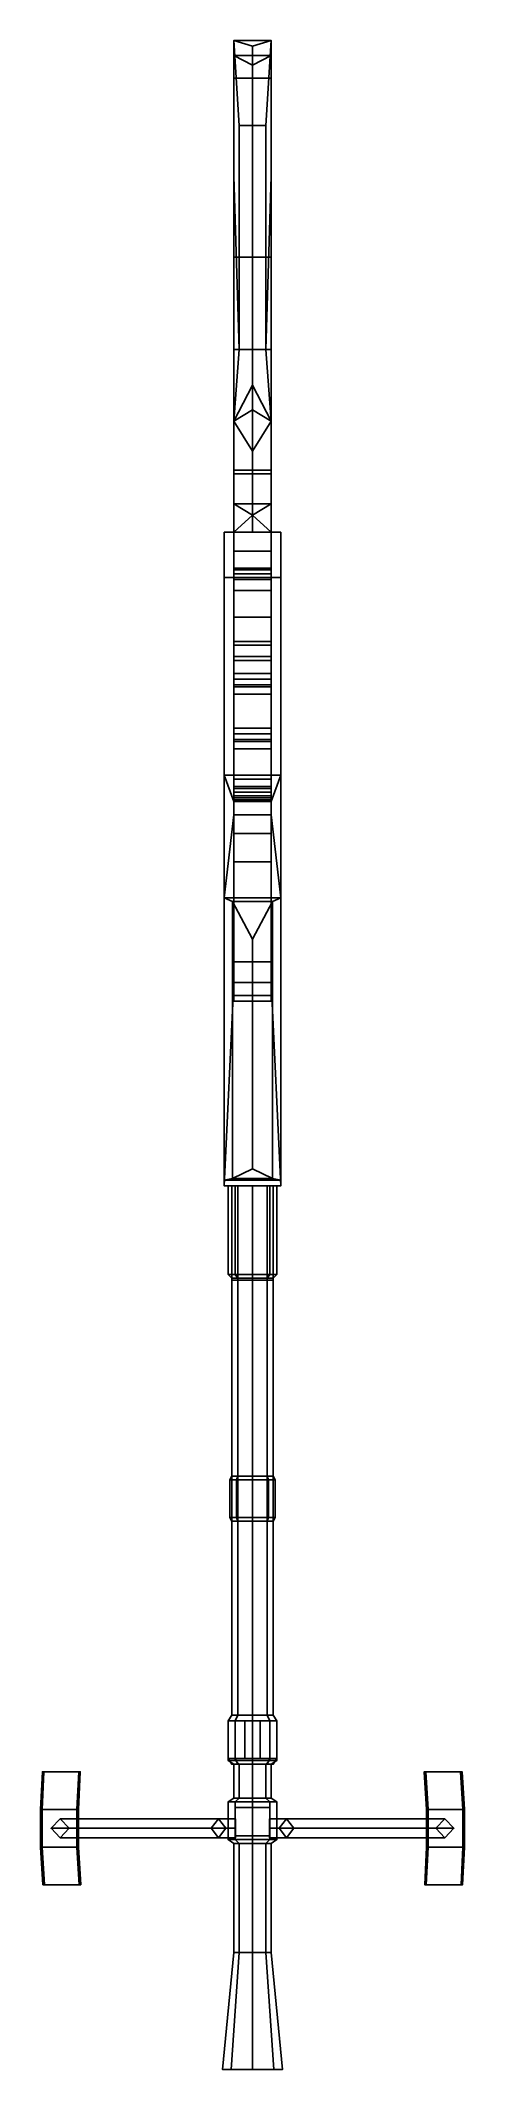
# Model space of a CAD drawing. Extents: x -1.1 to 1.1, y -10.9 to -0.2.
import ezdxf

# ---------------------------------------------------------------- set-up
doc = ezdxf.new("R2010")
doc.units = 0
doc.layers.add('MLE1924_29', color=7, linetype='CONTINUOUS')

msp = doc.modelspace()

# ---------------------------------------------------------------- linework, layer by layer
at = {"layer": 'MLE1924_29'}
for points in [[(-0.1, -0.89, -0.38), (-0.1, -0.17, -0.25), (-0.1, -0.17, -0.33), (-0.1, -0.25, -0.75)], [(-0.1, -0.89, -0.38), (-0.07, -1.81, -0.15), (-0.07, -0.62, -0.19), (-0.1, -0.17, -0.25)], [(-0.1, -0.17, -0.25), (-0.07, -0.62, -0.19), (0, -0.62, -0.14), (0, -0.2, -0.18)], [(0.1, -0.17, -0.25), (-0.1, -0.17, -0.25), (0, -0.2, -0.18)], [(-0.1, -0.17, -0.25), (0.1, -0.17, -0.25), (0.1, -0.17, -0.33), (-0.1, -0.17, -0.33)], [(-0.1, -0.17, -0.33), (0.1, -0.17, -0.33), (0.1, -0.25, -0.75), (-0.1, -0.25, -0.75)], [(0, -0.2, -0.18), (0, -0.62, -0.14), (0.07, -0.62, -0.19), (0.1, -0.17, -0.25)], [(0.07, -0.62, -0.19), (0.07, -1.81, -0.15), (0.1, -0.89, -0.38), (0.1, -0.17, -0.25)], [(0.1, -0.17, -0.33), (0.1, -0.17, -0.25), (0.1, -0.89, -0.38), (0.1, -0.25, -0.75)], [(-0.1, -0.37, -1.4), (-0.1, -0.89, -0.38), (-0.1, -0.25, -0.75), (-0.1, -0.25, -1.4)], [(0, -0.3, -1.47), (0, -0.37, -1.47), (-0.1, -0.37, -1.4), (-0.1, -0.25, -1.4)], [(-0.1, -0.25, -0.75), (0.1, -0.25, -0.75), (0.1, -0.25, -1.4), (-0.1, -0.25, -1.4)], [(-0.1, -0.25, -1.4), (0.1, -0.25, -1.4), (0, -0.3, -1.47)], [(0.1, -0.25, -1.4), (0.1, -0.37, -1.4), (0, -0.37, -1.47), (0, -0.3, -1.47)], [(0.1, -0.25, -0.75), (0.1, -0.89, -0.38), (0.1, -0.37, -1.4), (0.1, -0.25, -1.4)], [(-0.1, -1.32, -1.08), (-0.1, -1.81, -0.42), (-0.1, -0.89, -0.38), (-0.1, -0.37, -1.4)], [(0, -0.37, -1.47), (0, -1.32, -1.16), (-0.1, -1.32, -1.08), (-0.1, -0.37, -1.4)], [(0.1, -0.37, -1.4), (0.1, -1.32, -1.08), (0, -1.32, -1.16), (0, -0.37, -1.47)], [(0.1, -0.89, -0.38), (0.1, -1.81, -0.42), (0.1, -1.32, -1.08), (0.1, -0.37, -1.4)], [(-0.07, -0.62, -0.19), (-0.07, -1.81, -0.15), (0, -1.81, -0.12), (0, -0.62, -0.14)], [(0, -0.62, -0.14), (0, -1.81, -0.12), (0.07, -1.81, -0.15), (0.07, -0.62, -0.19)], [(-0.1, -1.81, -0.42), (-0.07, -1.81, -0.15), (-0.1, -0.89, -0.38), (-0.1, -1.81, -0.42)], [(0.1, -0.89, -0.38), (0.07, -1.81, -0.15), (0.1, -1.81, -0.42)], [(-0.1, -2.45, -0.69), (-0.1, -2.25, -0.56), (-0.1, -1.32, -1.08), (-0.1, -2.45, -0.69)], [(-0.1, -2.25, -0.56), (-0.1, -2.19, -0.53), (-0.1, -1.32, -1.08), (-0.1, -2.25, -0.56)], [(-0.1, -2.19, -0.53), (-0.1, -2.19, -0.45), (-0.1, -1.81, -0.42), (-0.1, -1.32, -1.08)], [(0, -1.32, -1.16), (0, -2.45, -0.74), (-0.1, -2.45, -0.69), (-0.1, -1.32, -1.08)], [(0.1, -1.32, -1.08), (0.1, -2.45, -0.69), (0, -2.45, -0.74), (0, -1.32, -1.16)], [(0.1, -1.32, -1.08), (0.1, -2.25, -0.56), (0.1, -2.45, -0.69)], [(0.1, -1.32, -1.08), (0.1, -2.19, -0.53), (0.1, -2.25, -0.56)], [(0.1, -1.81, -0.42), (0.1, -2.19, -0.45), (0.1, -2.19, -0.53), (0.1, -1.32, -1.08)], [(-0.1, -2.19, -0.45), (-0.1, -2.19, -0.28), (-0.1, -1.81, -0.42), (-0.1, -2.19, -0.45)], [(-0.1, -1.81, -0.42), (-0.1, -2.19, -0.28), (-0.07, -1.81, -0.15), (-0.1, -1.81, -0.42)], [(-0.07, -1.81, -0.15), (-0.1, -2.19, -0.28), (0, -2, -0.23), (0, -1.81, -0.12)], [(0, -1.81, -0.12), (0, -2, -0.23), (0.1, -2.19, -0.28), (0.07, -1.81, -0.15)], [(0.07, -1.81, -0.15), (0.1, -2.19, -0.28), (0.1, -1.81, -0.42)], [(0.1, -1.81, -0.42), (0.1, -2.19, -0.28), (0.1, -2.19, -0.45)], [(-0.1, -2.19, -0.28), (0, -2.13, -0.23), (0, -2, -0.23), (-0.1, -2.19, -0.28)], [(0, -2.13, -0.23), (0.1, -2.19, -0.28), (0.1, -2.19, -0.28), (0, -2, -0.23)], [(-0.1, -2.19, -0.28), (0, -2.35, -0.15), (0, -2.13, -0.23), (-0.1, -2.19, -0.28)], [(0, -2.35, -0.15), (0.1, -2.19, -0.28), (0.1, -2.19, -0.28), (0, -2.13, -0.23)], [(-0.1, -2.25, -0.56), (-0.1, -2.47, -0.12), (-0.1, -2.19, -0.45), (-0.1, -2.19, -0.53)], [(-0.1, -2.19, -0.45), (-0.1, -2.47, -0.12), (-0.1, -2.19, -0.28), (-0.1, -2.19, -0.45)], [(-0.1, -2.47, -0.12), (0, -2.47, -0.07), (0, -2.35, -0.15), (-0.1, -2.19, -0.28)], [(-0.1, -2.45, -0.56), (-0.1, -2.63, 0.01), (-0.1, -2.47, -0.12), (-0.1, -2.25, -0.56)], [(-0.1, -2.45, -0.69), (-0.1, -2.45, -0.56), (-0.1, -2.25, -0.56), (-0.1, -2.45, -0.69)], [(0, -2.47, -0.07), (0.1, -2.47, -0.12), (0.1, -2.19, -0.28), (0, -2.35, -0.15)], [(0.1, -2.19, -0.45), (0.1, -2.47, -0.12), (0.1, -2.25, -0.56), (0.1, -2.19, -0.53)], [(0.1, -2.19, -0.28), (0.1, -2.47, -0.12), (0.1, -2.19, -0.45)], [(0.1, -2.47, -0.12), (0.1, -2.63, 0.01), (0.1, -2.45, -0.56), (0.1, -2.25, -0.56)], [(0.1, -2.25, -0.56), (0.1, -2.45, -0.56), (0.1, -2.45, -0.69)], [(-0.1, -2.63, -0.58), (-0.1, -2.78, 0.01), (-0.1, -2.63, 0.01), (-0.1, -2.45, -0.56)], [(-0.1, -2.45, -0.69), (-0.1, -2.63, -0.58), (-0.1, -2.45, -0.56), (-0.1, -2.45, -0.69)], [(0, -2.45, -0.74), (0, -2.69, -0.64), (-0.1, -2.63, -0.58), (-0.1, -2.45, -0.69)], [(-0.1, -2.63, 0.01), (0, -2.63, 0.06), (0, -2.47, -0.07), (-0.1, -2.47, -0.12)], [(0.1, -2.45, -0.69), (0.1, -2.63, -0.58), (0, -2.69, -0.64), (0, -2.45, -0.74)], [(0, -2.63, 0.06), (0.1, -2.63, 0.01), (0.1, -2.47, -0.12), (0, -2.47, -0.07)], [(0.1, -2.63, 0.01), (0.1, -2.78, 0.01), (0.1, -2.63, -0.58), (0.1, -2.45, -0.56)], [(0.1, -2.45, -0.56), (0.1, -2.63, -0.58), (0.1, -2.45, -0.69)], [(-0.1, -2.78, -0.61), (-0.1, -2.78, 0.01), (-0.1, -2.78, 0.01), (-0.1, -2.63, -0.58)], [(-0.1, -2.78, 0.01), (0, -2.78, 0.06), (0, -2.63, 0.06), (-0.1, -2.63, 0.01)], [(0, -2.69, -0.64), (-0.1, -2.78, -0.61), (-0.1, -2.63, -0.58)], [(0.1, -2.78, -0.61), (-0.1, -2.78, -0.61), (0, -2.69, -0.64)], [(0, -2.78, 0.06), (0.1, -2.78, 0.01), (0.1, -2.63, 0.01), (0, -2.63, 0.06)], [(0.1, -2.63, -0.58), (0.1, -2.78, -0.61), (0, -2.69, -0.64)], [(0.1, -2.78, 0.01), (0.1, -2.78, 0.01), (0.1, -2.78, -0.61), (0.1, -2.63, -0.58)], [(-0.15, -5.13, -0.51), (-0.15, -5.29, -0.31), (-0.15, -4.07, 0.29), (-0.15, -2.78, -0.51)], [(-0.15, -2.78, -0.51), (-0.15, -4.07, 0.29), (-0.15, -3.02, 0.21), (-0.15, -2.78, 0.15)], [(-0.15, -2.78, 0.15), (-0.15, -3.02, 0.21), (0.15, -3.02, 0.21), (0.15, -2.78, 0.15)], [(-0.1, -4.28, -0.51), (-0.15, -4.72, -0.51), (-0.15, -2.78, -0.51), (-0.1, -2.78, -0.51)], [(0, -2.78, 0.06), (-0.15, -2.78, 0.15), (0.15, -2.78, 0.15), (0, -2.78, 0.06)], [(-0.1, -2.78, 0.01), (-0.15, -2.78, 0.15), (0, -2.78, 0.06), (-0.1, -2.78, 0.01)], [(-0.1, -2.78, -0.51), (-0.15, -2.78, -0.51), (-0.15, -2.78, 0.15), (-0.1, -2.78, 0.01)], [(-0.1, -4.2, -0.61), (-0.1, -4.28, -0.51), (-0.1, -2.78, -0.51), (-0.1, -2.78, -0.61)], [(-0.1, -4.19, -0.64), (-0.1, -4.2, -0.61), (-0.1, -2.78, -0.61), (-0.1, -2.88, -0.64)], [(0.1, -2.88, -0.64), (-0.1, -2.88, -0.64), (-0.1, -2.78, -0.61), (0.1, -2.78, -0.61)], [(0.1, -2.78, 0.01), (0, -2.78, 0.06), (0.15, -2.78, 0.15), (0.1, -2.78, 0.01)], [(0.1, -2.78, -0.51), (0.1, -4.28, -0.51), (0.1, -4.2, -0.61), (0.1, -2.78, -0.61)], [(0.1, -2.78, -0.61), (0.1, -4.2, -0.61), (0.1, -4.19, -0.64), (0.1, -2.88, -0.64)], [(0.15, -4.72, -0.51), (0.1, -4.28, -0.51), (0.1, -2.78, -0.51), (0.15, -2.78, -0.51)], [(0.15, -2.78, -0.51), (0.1, -2.78, -0.51), (0.1, -2.78, 0.01), (0.15, -2.78, 0.15)], [(0.15, -4.07, 0.29), (0.15, -5.29, -0.31), (0.15, -5.13, -0.51), (0.15, -2.78, -0.51)], [(0.15, -3.02, 0.21), (0.15, -4.07, 0.29), (0.15, -2.78, -0.51), (0.15, -2.78, 0.15)], [(-0.1, -3.36, -0.71), (-0.1, -3.46, -0.64), (-0.1, -2.88, -0.64), (-0.1, -2.97, -0.71)], [(0.1, -2.97, -0.71), (-0.1, -2.97, -0.71), (-0.1, -2.88, -0.64), (0.1, -2.88, -0.64)], [(0.1, -2.88, -0.64), (0.1, -3.46, -0.64), (0.1, -3.36, -0.71), (0.1, -2.97, -0.71)], [(-0.1, -3, -0.82), (-0.1, -3.06, -0.71), (-0.1, -2.97, -0.71), (-0.1, -3, -0.82)], [(0.1, -3, -0.82), (-0.1, -3, -0.82), (-0.1, -2.97, -0.71), (0.1, -2.97, -0.71)], [(-0.1, -2.98, -0.93), (-0.1, -3.36, -0.96), (-0.1, -3.36, -0.82), (-0.1, -3, -0.82)], [(-0.1, -2.98, -1.2), (-0.1, -3.36, -1.34), (-0.1, -3.36, -0.96), (-0.1, -2.98, -0.93)], [(-0.1, -3, -1.41), (-0.1, -3.38, -1.41), (-0.1, -3.36, -1.34), (-0.1, -2.98, -1.2)], [(0.1, -3, -1.41), (-0.1, -3, -1.41), (-0.1, -2.98, -1.2), (0.1, -2.98, -1.2)], [(0.1, -2.98, -1.2), (-0.1, -2.98, -1.2), (-0.1, -2.98, -0.93), (0.1, -2.98, -0.93)], [(0.1, -2.98, -0.93), (-0.1, -2.98, -0.93), (-0.1, -3, -0.82), (0.1, -3, -0.82)], [(-0.1, -3, -0.82), (-0.1, -3.36, -0.82), (-0.1, -3.17, -0.71), (-0.1, -3.06, -0.71)], [(-0.1, -3.03, -1.52), (-0.1, -3.38, -1.48), (-0.1, -3.38, -1.41), (-0.1, -3, -1.41)], [(0.1, -3.03, -1.52), (-0.1, -3.03, -1.52), (-0.1, -3, -1.41), (0.1, -3, -1.41)], [(0.1, -2.97, -0.71), (0.1, -3.06, -0.71), (0.1, -3, -0.82)], [(0.1, -3.36, -0.82), (0.1, -3.36, -0.96), (0.1, -2.98, -0.93), (0.1, -3, -0.82)], [(0.1, -3.36, -0.96), (0.1, -3.36, -1.34), (0.1, -2.98, -1.2), (0.1, -2.98, -0.93)], [(0.1, -3.36, -1.34), (0.1, -3.38, -1.41), (0.1, -3, -1.41), (0.1, -2.98, -1.2)], [(0.1, -3.17, -0.71), (0.1, -3.36, -0.82), (0.1, -3, -0.82), (0.1, -3.06, -0.71)], [(0.1, -3.38, -1.41), (0.1, -3.38, -1.48), (0.1, -3.03, -1.52), (0.1, -3, -1.41)], [(-0.15, -3.02, 0.21), (-0.15, -4.07, 0.29), (0.15, -4.07, 0.29), (0.15, -3.02, 0.21)], [(-0.1, -3.09, -1.56), (-0.1, -3.23, -1.56), (-0.1, -3.38, -1.48), (-0.1, -3.03, -1.52)], [(0.1, -3.09, -1.56), (-0.1, -3.09, -1.56), (-0.1, -3.03, -1.52), (0.1, -3.03, -1.52)], [(0.1, -3.23, -1.56), (-0.1, -3.23, -1.56), (-0.1, -3.09, -1.56), (0.1, -3.09, -1.56)], [(0.1, -3.38, -1.48), (0.1, -3.23, -1.56), (0.1, -3.09, -1.56), (0.1, -3.03, -1.52)], [(-0.1, -3.36, -0.82), (-0.1, -3.36, -0.71), (-0.1, -3.17, -0.71), (-0.1, -3.36, -0.82)], [(0.1, -3.38, -1.48), (-0.1, -3.38, -1.48), (-0.1, -3.23, -1.56), (0.1, -3.23, -1.56)], [(0.1, -3.17, -0.71), (0.1, -3.36, -0.71), (0.1, -3.36, -0.82)], [(-0.1, -3.36, -0.96), (-0.1, -3.44, -0.93), (-0.1, -3.44, -0.91), (-0.1, -3.36, -0.82)], [(0.1, -3.44, -0.93), (-0.1, -3.44, -0.93), (-0.1, -3.36, -0.96), (0.1, -3.36, -0.96)], [(0.1, -3.36, -0.82), (-0.1, -3.36, -0.82), (-0.1, -3.44, -0.91), (0.1, -3.44, -0.91)], [(0.1, -3.36, -0.71), (-0.1, -3.36, -0.71), (-0.1, -3.36, -0.82), (0.1, -3.36, -0.82)], [(0.1, -3.46, -0.64), (-0.1, -3.46, -0.64), (-0.1, -3.36, -0.71), (0.1, -3.36, -0.71)], [(0.1, -3.36, -0.96), (-0.1, -3.36, -0.96), (-0.1, -3.36, -1.34), (0.1, -3.36, -1.34)], [(0.1, -3.36, -1.34), (-0.1, -3.36, -1.34), (-0.1, -3.38, -1.41), (0.1, -3.38, -1.41)], [(0.1, -3.38, -1.41), (-0.1, -3.38, -1.41), (-0.1, -3.38, -1.48), (0.1, -3.38, -1.48)], [(-0.1, -3.44, -0.93), (-0.1, -4.07, -0.92), (-0.1, -4.07, -0.9), (-0.1, -3.44, -0.91)], [(0.1, -4.07, -0.92), (-0.1, -4.07, -0.92), (-0.1, -3.44, -0.93), (0.1, -3.44, -0.93)], [(0.1, -3.44, -0.91), (-0.1, -3.44, -0.91), (-0.1, -4.07, -0.9), (0.1, -4.07, -0.9)], [(0.1, -3.44, -0.91), (0.1, -3.44, -0.93), (0.1, -3.36, -0.96), (0.1, -3.36, -0.82)], [(0.1, -4.07, -0.9), (0.1, -4.07, -0.92), (0.1, -3.44, -0.93), (0.1, -3.44, -0.91)], [(0.1, -3.56, -0.64), (-0.1, -3.56, -0.64), (-0.1, -3.46, -0.64), (0.1, -3.46, -0.64)], [(0.1, -3.53, -0.81), (-0.1, -3.53, -0.81), (-0.1, -3.53, -0.7), (0.1, -3.53, -0.7)], [(-0.1, -3.56, -0.73), (-0.1, -3.64, -0.64), (-0.1, -3.56, -0.64), (-0.1, -3.53, -0.7)], [(-0.1, -3.56, -0.81), (-0.1, -3.56, -0.73), (-0.1, -3.53, -0.7), (-0.1, -3.53, -0.81)], [(0.1, -3.59, -0.89), (-0.1, -3.59, -0.89), (-0.1, -3.53, -0.81), (0.1, -3.53, -0.81)], [(-0.1, -3.6, -0.87), (-0.1, -3.56, -0.81), (-0.1, -3.53, -0.81), (-0.1, -3.59, -0.89)], [(0.1, -3.53, -0.7), (-0.1, -3.53, -0.7), (-0.1, -3.56, -0.64), (0.1, -3.56, -0.64)], [(0.1, -3.56, -0.64), (0.1, -3.64, -0.64), (0.1, -3.56, -0.73), (0.1, -3.53, -0.7)], [(0.1, -3.53, -0.7), (0.1, -3.56, -0.73), (0.1, -3.56, -0.81), (0.1, -3.53, -0.81)], [(0.1, -3.53, -0.81), (0.1, -3.56, -0.81), (0.1, -3.6, -0.87), (0.1, -3.59, -0.89)], [(0.1, -3.64, -0.64), (-0.1, -3.64, -0.64), (-0.1, -3.56, -0.73), (0.1, -3.56, -0.73)], [(0.1, -3.56, -0.81), (-0.1, -3.56, -0.81), (-0.1, -3.6, -0.87), (0.1, -3.6, -0.87)], [(0.1, -3.56, -0.73), (-0.1, -3.56, -0.73), (-0.1, -3.56, -0.81), (0.1, -3.56, -0.81)], [(0.1, -3.6, -0.87), (-0.1, -3.6, -0.87), (-0.1, -3.59, -0.89), (0.1, -3.59, -0.89)], [(0.1, -3.85, -0.64), (-0.1, -3.85, -0.64), (-0.1, -3.64, -0.64), (0.1, -3.64, -0.64)], [(-0.1, -3.85, -0.81), (-0.1, -3.85, -0.73), (-0.1, -3.82, -0.7), (-0.1, -3.82, -0.81)], [(-0.1, -3.89, -0.87), (-0.1, -3.85, -0.81), (-0.1, -3.82, -0.81), (-0.1, -3.88, -0.89)], [(-0.1, -3.85, -0.73), (-0.1, -3.93, -0.64), (-0.1, -3.85, -0.64), (-0.1, -3.82, -0.7)], [(0.1, -3.88, -0.89), (-0.1, -3.88, -0.89), (-0.1, -3.82, -0.81), (0.1, -3.82, -0.81)], [(0.1, -3.82, -0.81), (-0.1, -3.82, -0.81), (-0.1, -3.82, -0.7), (0.1, -3.82, -0.7)], [(0.1, -3.82, -0.7), (-0.1, -3.82, -0.7), (-0.1, -3.85, -0.64), (0.1, -3.85, -0.64)], [(0.1, -3.93, -0.64), (-0.1, -3.93, -0.64), (-0.1, -3.85, -0.73), (0.1, -3.85, -0.73)], [(0.1, -3.85, -0.73), (-0.1, -3.85, -0.73), (-0.1, -3.85, -0.81), (0.1, -3.85, -0.81)], [(0.1, -3.85, -0.81), (-0.1, -3.85, -0.81), (-0.1, -3.89, -0.87), (0.1, -3.89, -0.87)], [(0.1, -3.82, -0.7), (0.1, -3.85, -0.73), (0.1, -3.85, -0.81), (0.1, -3.82, -0.81)], [(0.1, -3.82, -0.81), (0.1, -3.85, -0.81), (0.1, -3.89, -0.87), (0.1, -3.88, -0.89)], [(0.1, -3.85, -0.64), (0.1, -3.93, -0.64), (0.1, -3.85, -0.73), (0.1, -3.82, -0.7)], [(0.1, -3.89, -0.87), (-0.1, -3.89, -0.87), (-0.1, -3.88, -0.89), (0.1, -3.88, -0.89)], [(0.1, -4.09, -0.64), (-0.1, -4.09, -0.64), (-0.1, -3.93, -0.64), (0.1, -3.93, -0.64)], [(-0.15, -4.07, 0.29), (-0.1, -4.21, 0.29), (0.1, -4.21, 0.29), (0.15, -4.07, 0.29)], [(-0.15, -5.29, -0.31), (-0.15, -5.7, -0.31), (-0.15, -6.25, 0.29), (-0.15, -4.07, 0.29)], [(-0.15, -4.07, 0.29), (-0.15, -6.25, 0.29), (-0.1, -5.17, 0.29), (-0.1, -4.21, 0.29)], [(-0.1, -4.07, -0.92), (-0.1, -4.14, -0.88), (-0.1, -4.13, -0.86), (-0.1, -4.07, -0.9)], [(0.1, -4.14, -0.88), (-0.1, -4.14, -0.88), (-0.1, -4.07, -0.92), (0.1, -4.07, -0.92)], [(0.1, -4.07, -0.9), (-0.1, -4.07, -0.9), (-0.1, -4.13, -0.86), (0.1, -4.13, -0.86)], [(-0.1, -4.18, -0.73), (-0.1, -4.19, -0.64), (-0.1, -4.09, -0.64), (-0.1, -4.16, -0.73)], [(0.1, -4.16, -0.73), (-0.1, -4.16, -0.73), (-0.1, -4.09, -0.64), (0.1, -4.09, -0.64)], [(0.1, -4.13, -0.86), (0.1, -4.14, -0.88), (0.1, -4.07, -0.92), (0.1, -4.07, -0.9)], [(0.1, -4.21, 0.29), (0.1, -5.17, 0.29), (0.15, -6.25, 0.29), (0.15, -4.07, 0.29)], [(0.1, -4.09, -0.64), (0.1, -4.19, -0.64), (0.1, -4.18, -0.73), (0.1, -4.16, -0.73)], [(0.15, -6.25, 0.29), (0.15, -5.7, -0.31), (0.15, -5.29, -0.31), (0.15, -4.07, 0.29)], [(-0.1, -4.14, -0.88), (-0.1, -4.18, -0.81), (-0.1, -4.16, -0.81), (-0.1, -4.13, -0.86)], [(0.1, -4.13, -0.86), (-0.1, -4.13, -0.86), (-0.1, -4.16, -0.81), (0.1, -4.16, -0.81)], [(0.1, -4.18, -0.81), (-0.1, -4.18, -0.81), (-0.1, -4.14, -0.88), (0.1, -4.14, -0.88)], [(-0.1, -4.18, -0.81), (-0.1, -4.18, -0.73), (-0.1, -4.16, -0.73), (-0.1, -4.16, -0.81)], [(0.1, -4.16, -0.81), (-0.1, -4.16, -0.81), (-0.1, -4.16, -0.73), (0.1, -4.16, -0.73)], [(0.1, -4.19, -0.64), (-0.1, -4.19, -0.64), (-0.1, -4.18, -0.73), (0.1, -4.18, -0.73)], [(0.1, -4.18, -0.73), (-0.1, -4.18, -0.73), (-0.1, -4.18, -0.81), (0.1, -4.18, -0.81)], [(0.1, -4.2, -0.61), (-0.1, -4.2, -0.61), (-0.1, -4.19, -0.64), (0.1, -4.19, -0.64)], [(0.1, -4.28, -0.51), (-0.1, -4.28, -0.51), (-0.1, -4.2, -0.61), (0.1, -4.2, -0.61)], [(0.1, -4.16, -0.81), (0.1, -4.18, -0.81), (0.1, -4.14, -0.88), (0.1, -4.13, -0.86)], [(0.1, -4.16, -0.73), (0.1, -4.18, -0.73), (0.1, -4.18, -0.81), (0.1, -4.16, -0.81)], [(0.15, -4.72, -0.51), (-0.15, -4.72, -0.51), (-0.1, -4.28, -0.51), (0.1, -4.28, -0.51)], [(-0.1, -4.21, 0.29), (-0.1, -4.38, 1.97), (0.1, -4.38, 1.97), (0.1, -4.21, 0.29)], [(-0.1, -4.38, 1.97), (-0.1, -4.21, 0.29), (-0.1, -5.17, 0.29), (-0.1, -5.27, 1.67)], [(0.1, -4.21, 0.29), (0.1, -4.38, 1.97), (0.1, -5.27, 1.67), (0.1, -5.17, 0.29)], [(-0.1, -4.38, 1.97), (-0.1, -4.53, 1.94), (0.1, -4.53, 1.94), (0.1, -4.38, 1.97)], [(-0.1, -4.38, 1.97), (-0.1, -5.27, 1.67), (-0.1, -5.06, 1.77), (-0.1, -4.53, 1.94)], [(0.1, -4.53, 1.94), (0.1, -5.06, 1.77), (0.1, -5.27, 1.67), (0.1, -4.38, 1.97)], [(-0.1, -4.53, 1.94), (-0.1, -5.06, 1.77), (0.1, -5.06, 1.77), (0.1, -4.53, 1.94)], [(-0.15, -4.72, -0.74), (-0.15, -6.22, -0.74), (-0.15, -5.13, -0.51), (-0.15, -4.72, -0.51)], [(-0.15, -4.72, -0.74), (-0.106, -4.74, -0.876), (-0.106, -6.21, -0.876), (-0.15, -6.22, -0.74)], [(0.15, -4.72, -0.74), (-0.15, -4.72, -0.74), (-0.15, -4.72, -0.51), (0.15, -4.72, -0.51)], [(0.106, -4.74, -0.876), (-0.106, -4.74, -0.876), (-0.15, -4.72, -0.74), (0.15, -4.72, -0.74)], [(0.106, -4.74, -0.876), (0.15, -4.72, -0.74), (0.15, -6.22, -0.74), (0.106, -6.21, -0.876)], [(0.15, -5.13, -0.51), (0.15, -6.22, -0.74), (0.15, -4.72, -0.74), (0.15, -4.72, -0.51)], [(-0.106, -4.74, -0.876), (0, -4.94, -0.92), (0, -6.16, -0.92), (-0.106, -6.21, -0.876)], [(0, -4.94, -0.92), (0, -4.94, -0.92), (-0.106, -4.74, -0.876), (0.106, -4.74, -0.876)], [(0, -4.94, -0.92), (0.106, -4.74, -0.876), (0.106, -6.21, -0.876), (0, -6.16, -0.92)], [(-0.1, -5.06, 1.77), (-0.1, -5.24, 1.69), (0.1, -5.24, 1.69), (0.1, -5.06, 1.77)], [(-0.1, -5.06, 1.77), (-0.1, -5.06, 1.77), (-0.1, -5.27, 1.67), (-0.1, -5.24, 1.69)], [(0.1, -5.24, 1.69), (0.1, -5.27, 1.67), (0.1, -5.06, 1.77)], [(-0.15, -5.13, -0.51), (-0.15, -6.22, -0.74), (-0.15, -5.84, -0.43), (-0.15, -5.29, -0.31)], [(0.15, -5.84, -0.43), (0.15, -6.22, -0.74), (0.15, -5.13, -0.51), (0.15, -5.29, -0.31)], [(-0.1, -5.17, 0.29), (-0.15, -6.25, 0.29), (0.15, -6.25, 0.29), (0.1, -5.17, 0.29)], [(-0.1, -5.27, 1.67), (-0.1, -5.17, 0.29), (0.1, -5.17, 0.29), (0.1, -5.27, 1.67)], [(-0.1, -5.24, 1.69), (-0.1, -5.27, 1.67), (0.1, -5.27, 1.67), (0.1, -5.24, 1.69)], [(-0.15, -5.29, -0.31), (-0.15, -5.84, -0.43), (-0.15, -5.7, -0.31), (-0.15, -5.29, -0.31)], [(0.15, -5.7, -0.31), (0.15, -5.84, -0.43), (0.15, -5.29, -0.31)], [(-0.15, -5.84, -0.43), (-0.15, -6.25, -0.43), (-0.15, -6.25, 0.29), (-0.15, -5.7, -0.31)], [(0.15, -6.25, 0.29), (0.15, -6.25, -0.43), (0.15, -5.84, -0.43), (0.15, -5.7, -0.31)], [(-0.15, -6.22, -0.74), (-0.15, -6.22, -0.74), (-0.15, -6.25, -0.43), (-0.15, -5.84, -0.43)], [(0.15, -6.25, -0.43), (0.15, -6.22, -0.74), (0.15, -6.22, -0.74), (0.15, -5.84, -0.43)], [(-0.15, -6.22, -0.74), (-0.106, -6.21, -0.876), (0.106, -6.21, -0.876), (0.15, -6.22, -0.74)], [(-0.15, -6.25, -0.43), (-0.15, -6.22, -0.74), (0.15, -6.22, -0.74), (0.15, -6.25, -0.43)], [(-0.106, -6.21, -0.876), (0, -6.16, -0.92), (0, -6.16, -0.92), (0.106, -6.21, -0.876)], [(-0.15, -6.25, 0.29), (-0.15, -6.25, -0.43), (0.15, -6.25, -0.43), (0.15, -6.25, 0.29)], [(-0.092, -6.72, -0.362), (-0.13, -6.72, -0.27), (-0.13, -6.25, -0.27), (-0.092, -6.25, -0.362)], [(-0.13, -6.72, -0.27), (-0.092, -6.72, -0.178), (-0.092, -6.25, -0.178), (-0.13, -6.25, -0.27)], [(-0.078, -6.25, 0.078), (-0.11, -6.25), (-0.11, -7.79), (-0.078, -7.79, 0.078)], [(-0.11, -6.25), (-0.078, -6.25, -0.078), (-0.078, -7.79, -0.078), (-0.11, -7.79)], [(0, -6.72, -0.4), (-0.092, -6.72, -0.362), (-0.092, -6.25, -0.362), (0, -6.25, -0.4)], [(-0.092, -6.72, -0.178), (0, -6.72, -0.14), (0, -6.25, -0.14), (-0.092, -6.25, -0.178)], [(0, -6.25, 0.11), (-0.078, -6.25, 0.078), (-0.078, -7.79, 0.078), (0, -7.79, 0.11)], [(-0.078, -6.25, -0.078), (0, -6.25, -0.11), (0, -7.79, -0.11), (-0.078, -7.79, -0.078)], [(0.078, -6.25, 0.078), (0, -6.25, 0.11), (0, -7.79, 0.11), (0.078, -7.79, 0.078)], [(0, -6.25, -0.11), (0.078, -6.25, -0.078), (0.078, -7.79, -0.078), (0, -7.79, -0.11)], [(0.092, -6.72, -0.362), (0, -6.72, -0.4), (0, -6.25, -0.4), (0.092, -6.25, -0.362)], [(0, -6.72, -0.14), (0.092, -6.72, -0.178), (0.092, -6.25, -0.178), (0, -6.25, -0.14)], [(0.11, -6.25), (0.078, -6.25, 0.078), (0.078, -7.79, 0.078), (0.11, -7.79)], [(0.078, -6.25, -0.078), (0.11, -6.25), (0.11, -7.79), (0.078, -7.79, -0.078)], [(0.13, -6.72, -0.27), (0.092, -6.72, -0.362), (0.092, -6.25, -0.362), (0.13, -6.25, -0.27)], [(0.092, -6.72, -0.178), (0.13, -6.72, -0.27), (0.13, -6.25, -0.27), (0.092, -6.25, -0.178)], [(-0.092, -6.72, -0.178), (-0.13, -6.72, -0.27), (-0.11, -6.74, -0.27), (-0.078, -6.74, -0.192)], [(-0.13, -6.72, -0.27), (-0.092, -6.72, -0.362), (-0.078, -6.74, -0.348), (-0.11, -6.74, -0.27)], [(-0.078, -6.75, -0.192), (-0.11, -6.75, -0.27), (-0.11, -9.06, -0.27), (-0.078, -9.06, -0.192)], [(-0.11, -6.75, -0.27), (-0.078, -6.75, -0.348), (-0.078, -9.06, -0.348), (-0.11, -9.06, -0.27)], [(0, -6.72, -0.14), (-0.092, -6.72, -0.178), (-0.078, -6.74, -0.192), (0, -6.74, -0.16)], [(-0.092, -6.72, -0.362), (0, -6.72, -0.4), (0, -6.74, -0.38), (-0.078, -6.74, -0.348)], [(0, -6.75, -0.16), (-0.078, -6.75, -0.192), (-0.078, -9.06, -0.192), (0, -9.06, -0.16)], [(-0.078, -6.75, -0.348), (0, -6.75, -0.38), (0, -9.06, -0.38), (-0.078, -9.06, -0.348)], [(0.092, -6.72, -0.178), (0, -6.72, -0.14), (0, -6.74, -0.16), (0.078, -6.74, -0.192)], [(0, -6.72, -0.4), (0.092, -6.72, -0.362), (0.078, -6.74, -0.348), (0, -6.74, -0.38)], [(0.078, -6.75, -0.192), (0, -6.75, -0.16), (0, -9.06, -0.16), (0.078, -9.06, -0.192)], [(0, -6.75, -0.38), (0.078, -6.75, -0.348), (0.078, -9.06, -0.348), (0, -9.06, -0.38)], [(0.13, -6.72, -0.27), (0.092, -6.72, -0.178), (0.078, -6.74, -0.192), (0.11, -6.74, -0.27)], [(0.092, -6.72, -0.362), (0.13, -6.72, -0.27), (0.11, -6.74, -0.27), (0.078, -6.74, -0.348)], [(0.11, -6.75, -0.27), (0.078, -6.75, -0.192), (0.078, -9.06, -0.192), (0.11, -9.06, -0.27)], [(0.078, -6.75, -0.348), (0.11, -6.75, -0.27), (0.11, -9.06, -0.27), (0.078, -9.06, -0.348)], [(-0.078, -7.79, 0.078), (-0.11, -7.79), (-0.12, -7.81), (-0.085, -7.81, 0.085)], [(-0.11, -7.79), (-0.078, -7.79, -0.078), (-0.085, -7.81, -0.085), (-0.12, -7.81)], [(-0.085, -7.81, 0.085), (-0.12, -7.81), (-0.12, -8.01), (-0.085, -8.01, 0.085)], [(-0.12, -7.81), (-0.085, -7.81, -0.085), (-0.085, -8.01, -0.085), (-0.12, -8.01)], [(0, -7.79, 0.11), (-0.078, -7.79, 0.078), (-0.085, -7.81, 0.085), (0, -7.81, 0.12)], [(-0.078, -7.79, -0.078), (0, -7.79, -0.11), (0, -7.81, -0.12), (-0.085, -7.81, -0.085)], [(0, -7.81, 0.12), (-0.085, -7.81, 0.085), (-0.085, -8.01, 0.085), (0, -8.01, 0.12)], [(-0.085, -7.81, -0.085), (0, -7.81, -0.12), (0, -8.01, -0.12), (-0.085, -8.01, -0.085)], [(0.078, -7.79, 0.078), (0, -7.79, 0.11), (0, -7.81, 0.12), (0.085, -7.81, 0.085)], [(0, -7.79, -0.11), (0.078, -7.79, -0.078), (0.085, -7.81, -0.085), (0, -7.81, -0.12)], [(0.085, -7.81, 0.085), (0, -7.81, 0.12), (0, -8.01, 0.12), (0.085, -8.01, 0.085)], [(0, -7.81, -0.12), (0.085, -7.81, -0.085), (0.085, -8.01, -0.085), (0, -8.01, -0.12)], [(0.11, -7.79), (0.078, -7.79, 0.078), (0.085, -7.81, 0.085), (0.12, -7.81)], [(0.078, -7.79, -0.078), (0.11, -7.79), (0.12, -7.81), (0.085, -7.81, -0.085)], [(0.12, -7.81), (0.085, -7.81, 0.085), (0.085, -8.01, 0.085), (0.12, -8.01)], [(0.085, -7.81, -0.085), (0.12, -7.81), (0.12, -8.01), (0.085, -8.01, -0.085)], [(-0.078, -8.03, -0.078), (-0.11, -8.03), (-0.12, -8.01), (-0.085, -8.01, -0.085)], [(-0.11, -8.03), (-0.078, -8.03, 0.078), (-0.085, -8.01, 0.085), (-0.12, -8.01)], [(-0.078, -8.03, 0.078), (-0.11, -8.03), (-0.11, -9.06), (-0.078, -9.06, 0.078)], [(-0.11, -8.03), (-0.078, -8.03, -0.078), (-0.078, -9.06, -0.078), (-0.11, -9.06)], [(0, -8.03, -0.11), (-0.078, -8.03, -0.078), (-0.085, -8.01, -0.085), (0, -8.01, -0.12)], [(-0.078, -8.03, 0.078), (0, -8.03, 0.11), (0, -8.01, 0.12), (-0.085, -8.01, 0.085)], [(0, -8.03, 0.11), (-0.078, -8.03, 0.078), (-0.078, -9.06, 0.078), (0, -9.06, 0.11)], [(-0.078, -8.03, -0.078), (0, -8.03, -0.11), (0, -9.06, -0.11), (-0.078, -9.06, -0.078)], [(0.078, -8.03, -0.078), (0, -8.03, -0.11), (0, -8.01, -0.12), (0.085, -8.01, -0.085)], [(0, -8.03, 0.11), (0.078, -8.03, 0.078), (0.085, -8.01, 0.085), (0, -8.01, 0.12)], [(0.078, -8.03, 0.078), (0, -8.03, 0.11), (0, -9.06, 0.11), (0.078, -9.06, 0.078)], [(0, -8.03, -0.11), (0.078, -8.03, -0.078), (0.078, -9.06, -0.078), (0, -9.06, -0.11)], [(0.11, -8.03), (0.078, -8.03, -0.078), (0.085, -8.01, -0.085), (0.12, -8.01)], [(0.078, -8.03, 0.078), (0.11, -8.03), (0.12, -8.01), (0.085, -8.01, 0.085)], [(0.11, -8.03), (0.078, -8.03, 0.078), (0.078, -9.06, 0.078), (0.11, -9.06)], [(0.078, -8.03, -0.078), (0.11, -8.03), (0.11, -9.06), (0.078, -9.06, -0.078)], [(-0.092, -9.09, -0.092), (-0.13, -9.09), (-0.11, -9.06), (-0.078, -9.06, -0.078)], [(-0.13, -9.09), (-0.092, -9.09, 0.092), (-0.078, -9.06, 0.078), (-0.11, -9.06)], [(-0.092, -9.09, -0.362), (-0.13, -9.09, -0.27), (-0.11, -9.06, -0.27), (-0.078, -9.06, -0.348)], [(-0.13, -9.09, -0.27), (-0.092, -9.09, -0.178), (-0.078, -9.06, -0.192), (-0.11, -9.06, -0.27)], [(-0.092, -9.09, 0.092), (-0.13, -9.09), (-0.13, -9.3), (-0.092, -9.3, 0.092)], [(-0.13, -9.09), (-0.092, -9.09, -0.092), (-0.092, -9.3, -0.092), (-0.13, -9.3)], [(-0.092, -9.09, -0.178), (-0.13, -9.09, -0.27), (-0.13, -9.29, -0.27), (-0.092, -9.29, -0.178)], [(-0.13, -9.09, -0.27), (-0.092, -9.09, -0.362), (-0.092, -9.29, -0.362), (-0.13, -9.29, -0.27)], [(0, -9.09, -0.13), (-0.092, -9.09, -0.092), (-0.078, -9.06, -0.078), (0, -9.06, -0.11)], [(-0.092, -9.09, 0.092), (0, -9.09, 0.13), (0, -9.06, 0.11), (-0.078, -9.06, 0.078)], [(0, -9.09, -0.4), (-0.092, -9.09, -0.362), (-0.078, -9.06, -0.348), (0, -9.06, -0.38)], [(-0.092, -9.09, -0.178), (0, -9.09, -0.14), (0, -9.06, -0.16), (-0.078, -9.06, -0.192)], [(0, -9.09, 0.13), (-0.092, -9.09, 0.092), (-0.092, -9.3, 0.092), (0, -9.3, 0.13)], [(-0.092, -9.09, -0.092), (0, -9.09, -0.13), (0, -9.3, -0.13), (-0.092, -9.3, -0.092)], [(0, -9.09, -0.14), (-0.092, -9.09, -0.178), (-0.092, -9.29, -0.178), (0, -9.29, -0.14)], [(-0.092, -9.09, -0.362), (0, -9.09, -0.4), (0, -9.29, -0.4), (-0.092, -9.29, -0.362)], [(-0.04, -9.09, -0.113), (-0.04, -9.09, -0.157), (-0.04, -9.29, -0.157), (-0.04, -9.29, -0.113)], [(0, -9.09, -0.13), (0, -9.09, -0.14), (-0.04, -9.09, -0.157), (-0.04, -9.09, -0.113)], [(0.092, -9.09, -0.092), (0, -9.09, -0.13), (0, -9.06, -0.11), (0.078, -9.06, -0.078)], [(0, -9.09, 0.13), (0.092, -9.09, 0.092), (0.078, -9.06, 0.078), (0, -9.06, 0.11)], [(0.092, -9.09, -0.362), (0, -9.09, -0.4), (0, -9.06, -0.38), (0.078, -9.06, -0.348)], [(0, -9.09, -0.14), (0.092, -9.09, -0.178), (0.078, -9.06, -0.192), (0, -9.06, -0.16)], [(0.092, -9.09, 0.092), (0, -9.09, 0.13), (0, -9.3, 0.13), (0.092, -9.3, 0.092)], [(0, -9.09, -0.13), (0.092, -9.09, -0.092), (0.092, -9.3, -0.092), (0, -9.3, -0.13)], [(0.092, -9.09, -0.178), (0, -9.09, -0.14), (0, -9.29, -0.14), (0.092, -9.29, -0.178)], [(0, -9.09, -0.4), (0.092, -9.09, -0.362), (0.092, -9.29, -0.362), (0, -9.29, -0.4)], [(0.04, -9.09, -0.113), (0.04, -9.09, -0.157), (0, -9.09, -0.14), (0, -9.09, -0.13)], [(0.04, -9.09, -0.157), (0.04, -9.09, -0.113), (0.04, -9.29, -0.113), (0.04, -9.29, -0.157)], [(0.13, -9.09), (0.092, -9.09, -0.092), (0.078, -9.06, -0.078), (0.11, -9.06)], [(0.092, -9.09, 0.092), (0.13, -9.09), (0.11, -9.06), (0.078, -9.06, 0.078)], [(0.13, -9.09, -0.27), (0.092, -9.09, -0.362), (0.078, -9.06, -0.348), (0.11, -9.06, -0.27)], [(0.092, -9.09, -0.178), (0.13, -9.09, -0.27), (0.11, -9.06, -0.27), (0.078, -9.06, -0.192)], [(0.13, -9.09), (0.092, -9.09, 0.092), (0.092, -9.3, 0.092), (0.13, -9.3)], [(0.092, -9.09, -0.092), (0.13, -9.09), (0.13, -9.3), (0.092, -9.3, -0.092)], [(0.13, -9.09, -0.27), (0.092, -9.09, -0.178), (0.092, -9.29, -0.178), (0.13, -9.29, -0.27)], [(0.092, -9.09, -0.362), (0.13, -9.09, -0.27), (0.13, -9.29, -0.27), (0.092, -9.29, -0.362)], [(-1.126, -9.56, -3.361), (-1.116, -9.36, -3.322), (-0.922, -9.36, -3.374), (-0.933, -9.56, -3.413)], [(-1.118, -9.56, -3.332), (-1.108, -9.36, -3.293), (-1.116, -9.36, -3.322), (-1.126, -9.56, -3.361)], [(-0.925, -9.56, -3.384), (-0.915, -9.36, -3.345), (-1.108, -9.36, -3.293), (-1.118, -9.56, -3.332)], [(-0.915, -9.36, -3.345), (-0.922, -9.36, -3.374), (-1.116, -9.36, -3.322), (-1.108, -9.36, -3.293)], [(-0.933, -9.56, -3.413), (-0.922, -9.36, -3.374), (-0.915, -9.36, -3.345), (-0.925, -9.56, -3.384)], [(-0.092, -9.29, -0.178), (-0.13, -9.29, -0.27), (-0.11, -9.32, -0.27), (-0.078, -9.32, -0.192)], [(-0.13, -9.29, -0.27), (-0.092, -9.29, -0.362), (-0.078, -9.32, -0.348), (-0.11, -9.32, -0.27)], [(-0.092, -9.3, 0.092), (-0.13, -9.3), (-0.1, -9.32), (-0.071, -9.32, 0.071)], [(-0.13, -9.3), (-0.092, -9.3, -0.092), (-0.071, -9.32, -0.071), (-0.1, -9.32)], [(0, -9.32, -0.16), (-0.078, -9.32, -0.192), (-0.11, -9.32, -0.27), (0.078, -9.32, -0.192)], [(0.078, -9.32, -0.192), (-0.11, -9.32, -0.27), (-0.078, -9.32, -0.348), (0.11, -9.32, -0.27)], [(-0.1, -9.32), (-0.071, -9.32, -0.071), (-0.071, -9.5, -0.071), (-0.1, -9.5)], [(-0.071, -9.32, 0.071), (-0.1, -9.32), (-0.1, -9.5), (-0.071, -9.5, 0.071)], [(0, -9.29, -0.14), (-0.092, -9.29, -0.178), (-0.078, -9.32, -0.192), (0, -9.32, -0.16)], [(-0.092, -9.29, -0.362), (0, -9.29, -0.4), (0, -9.32, -0.38), (-0.078, -9.32, -0.348)], [(0, -9.3, 0.13), (-0.092, -9.3, 0.092), (-0.071, -9.32, 0.071), (0, -9.32, 0.1)], [(-0.092, -9.3, -0.092), (0, -9.3, -0.13), (0, -9.32, -0.1), (-0.071, -9.32, -0.071)], [(0.11, -9.32, -0.27), (-0.078, -9.32, -0.348), (0, -9.32, -0.38), (0.078, -9.32, -0.348)], [(-0.071, -9.32, -0.071), (0, -9.32, -0.1), (0, -9.5, -0.1), (-0.071, -9.5, -0.071)], [(0, -9.32, 0.1), (-0.071, -9.32, 0.071), (-0.071, -9.5, 0.071), (0, -9.5, 0.1)], [(-0.04, -9.29, -0.113), (-0.04, -9.29, -0.157), (0, -9.29, -0.14), (0, -9.29, -0.13)], [(0.092, -9.29, -0.178), (0, -9.29, -0.14), (0, -9.32, -0.16), (0.078, -9.32, -0.192)], [(0, -9.29, -0.4), (0.092, -9.29, -0.362), (0.078, -9.32, -0.348), (0, -9.32, -0.38)], [(0, -9.29, -0.13), (0, -9.29, -0.14), (0.04, -9.29, -0.157), (0.04, -9.29, -0.113)], [(0.092, -9.3, 0.092), (0, -9.3, 0.13), (0, -9.32, 0.1), (0.071, -9.32, 0.071)], [(0, -9.3, -0.13), (0.092, -9.3, -0.092), (0.071, -9.32, -0.071), (0, -9.32, -0.1)], [(0, -9.32, -0.1), (0.071, -9.32, -0.071), (0.071, -9.5, -0.071), (0, -9.5, -0.1)], [(0.071, -9.32, 0.071), (0, -9.32, 0.1), (0, -9.5, 0.1), (0.071, -9.5, 0.071)], [(0.13, -9.3), (0.092, -9.3, 0.092), (0.071, -9.32, 0.071), (0.1, -9.32)], [(0.092, -9.3, -0.092), (0.13, -9.3), (0.1, -9.32), (0.071, -9.32, -0.071)], [(0.071, -9.32, -0.071), (0.1, -9.32), (0.1, -9.5), (0.071, -9.5, -0.071)], [(0.1, -9.32), (0.071, -9.32, 0.071), (0.071, -9.5, 0.071), (0.1, -9.5)], [(0.13, -9.29, -0.27), (0.092, -9.29, -0.178), (0.078, -9.32, -0.192), (0.11, -9.32, -0.27)], [(0.092, -9.29, -0.362), (0.13, -9.29, -0.27), (0.11, -9.32, -0.27), (0.078, -9.32, -0.348)], [(0.912, -9.36, -3.335), (0.925, -9.56, -3.384), (1.118, -9.56, -3.332), (1.105, -9.36, -3.284)], [(0.92, -9.36, -3.364), (0.912, -9.36, -3.335), (1.105, -9.36, -3.284), (1.113, -9.36, -3.313)], [(0.92, -9.36, -3.364), (0.933, -9.56, -3.413), (0.925, -9.56, -3.384), (0.912, -9.36, -3.335)], [(1.113, -9.36, -3.313), (1.126, -9.56, -3.361), (0.933, -9.56, -3.413), (0.92, -9.36, -3.364)], [(1.105, -9.36, -3.284), (1.118, -9.56, -3.332), (1.126, -9.56, -3.361), (1.113, -9.36, -3.313)], [(-1.118, -9.76, -3.332), (-1.118, -9.56, -3.332), (-1.126, -9.56, -3.361), (-1.126, -9.76, -3.361)], [(-1.126, -9.76, -3.361), (-1.126, -9.56, -3.361), (-0.933, -9.56, -3.413), (-0.933, -9.76, -3.413)], [(-0.925, -9.76, -3.384), (-0.925, -9.56, -3.384), (-1.118, -9.56, -3.332), (-1.118, -9.76, -3.332)], [(-0.933, -9.76, -3.413), (-0.933, -9.56, -3.413), (-0.925, -9.56, -3.384), (-0.925, -9.76, -3.384)], [(-0.092, -9.52, -0.092), (-0.13, -9.52), (-0.1, -9.5), (-0.071, -9.5, -0.071)], [(-0.13, -9.52), (-0.092, -9.52, 0.092), (-0.071, -9.5, 0.071), (-0.1, -9.5)], [(-0.13, -9.52), (-0.092, -9.52, -0.092), (-0.092, -9.72, -0.092), (-0.13, -9.72)], [(-0.092, -9.52, 0.092), (-0.13, -9.52), (-0.13, -9.72), (-0.092, -9.72, 0.092)], [(-0.092, -9.52, 0.092), (0, -9.52, 0.13), (0, -9.5, 0.1), (-0.071, -9.5, 0.071)], [(0, -9.52, -0.13), (-0.092, -9.52, -0.092), (-0.071, -9.5, -0.071), (0, -9.5, -0.1)], [(-0.092, -9.52, -0.092), (0, -9.52, -0.13), (0, -9.72, -0.13), (-0.092, -9.72, -0.092)], [(0, -9.52, 0.13), (-0.092, -9.52, 0.092), (-0.092, -9.72, 0.092), (0, -9.72, 0.13)], [(-0.092, -9.52, -0.232), (-0.092, -9.55, -0.312), (-0.092, -9.7, -0.312), (-0.092, -9.72, -0.232)], [(-0.092, -9.52, -0.092), (-0.092, -9.52, -0.232), (-0.092, -9.72, -0.232), (-0.092, -9.72, -0.092)], [(-0.092, -9.52, -0.232), (0.092, -9.52, -0.232), (0.092, -9.55, -0.312), (-0.092, -9.55, -0.312)], [(-0.092, -9.52, -0.092), (0, -9.52, -0.13), (0.092, -9.52, -0.232), (-0.092, -9.52, -0.232)], [(-0.092, -9.55, -0.312), (0.092, -9.55, -0.312), (0.092, -9.7, -0.312), (-0.092, -9.7, -0.312)], [(0, -9.52, 0.13), (0.092, -9.52, 0.092), (0.071, -9.5, 0.071), (0, -9.5, 0.1)], [(0.092, -9.52, -0.092), (0, -9.52, -0.13), (0, -9.5, -0.1), (0.071, -9.5, -0.071)], [(0, -9.52, -0.13), (0.092, -9.52, -0.092), (0.092, -9.72, -0.092), (0, -9.72, -0.13)], [(0.092, -9.52, 0.092), (0, -9.52, 0.13), (0, -9.72, 0.13), (0.092, -9.72, 0.092)], [(0, -9.52, -0.13), (0.092, -9.52, -0.092), (0.092, -9.52, -0.232), (0, -9.52, -0.13)], [(0.13, -9.52), (0.092, -9.52, -0.092), (0.071, -9.5, -0.071), (0.1, -9.5)], [(0.092, -9.52, 0.092), (0.13, -9.52), (0.1, -9.5), (0.071, -9.5, 0.071)], [(0.092, -9.52, -0.092), (0.13, -9.52), (0.13, -9.72), (0.092, -9.72, -0.092)], [(0.13, -9.52), (0.092, -9.52, 0.092), (0.092, -9.72, 0.092), (0.13, -9.72)], [(0.092, -9.55, -0.312), (0.092, -9.52, -0.232), (0.092, -9.72, -0.232), (0.092, -9.7, -0.312)], [(0.092, -9.52, -0.232), (0.092, -9.52, -0.092), (0.092, -9.72, -0.092), (0.092, -9.72, -0.232)], [(0.925, -9.56, -3.384), (0.925, -9.76, -3.384), (1.118, -9.76, -3.332), (1.118, -9.56, -3.332)], [(0.933, -9.56, -3.413), (0.933, -9.76, -3.413), (0.925, -9.76, -3.384), (0.925, -9.56, -3.384)], [(1.126, -9.56, -3.361), (1.126, -9.76, -3.361), (0.933, -9.76, -3.413), (0.933, -9.56, -3.413)], [(1.118, -9.56, -3.332), (1.118, -9.76, -3.332), (1.126, -9.76, -3.361), (1.126, -9.56, -3.361)], [(-1.022, -9.61, -3.358), (-1.07, -9.66, -3.345), (-0.219, -9.66, -0.17), (-0.181, -9.61, -0.22)], [(-1.07, -9.66, -3.345), (-1.022, -9.71, -3.358), (-0.181, -9.71, -0.22), (-0.219, -9.66, -0.17)], [(-0.973, -9.66, -3.371), (-1.022, -9.61, -3.358), (-0.181, -9.61, -0.22), (-0.142, -9.66, -0.27)], [(-1.022, -9.71, -3.358), (-0.973, -9.66, -3.371), (-0.142, -9.66, -0.27), (-0.181, -9.71, -0.22)], [(-0.181, -9.61, -0.22), (-0.219, -9.66, -0.17), (-0.09, -9.66, -0.17), (-0.09, -9.61, -0.22)], [(-0.219, -9.66, -0.17), (-0.181, -9.71, -0.22), (-0.09, -9.71, -0.22), (-0.09, -9.66, -0.17)], [(-0.142, -9.66, -0.27), (-0.181, -9.61, -0.22), (-0.09, -9.61, -0.22), (-0.09, -9.66, -0.27)], [(-0.181, -9.71, -0.22), (-0.142, -9.66, -0.27), (-0.09, -9.66, -0.27), (-0.09, -9.71, -0.22)], [(0.219, -9.66, -0.17), (0.181, -9.61, -0.22), (0.09, -9.61, -0.22), (0.09, -9.66, -0.17)], [(0.181, -9.61, -0.22), (0.142, -9.66, -0.27), (0.09, -9.66, -0.27), (0.09, -9.61, -0.22)], [(0.181, -9.71, -0.22), (0.219, -9.66, -0.17), (0.09, -9.66, -0.17), (0.09, -9.71, -0.22)], [(0.142, -9.66, -0.27), (0.181, -9.71, -0.22), (0.09, -9.71, -0.22), (0.09, -9.66, -0.27)], [(1.022, -9.61, -3.358), (0.973, -9.66, -3.371), (0.142, -9.66, -0.27), (0.181, -9.61, -0.22)], [(0.973, -9.66, -3.371), (1.022, -9.71, -3.358), (0.181, -9.71, -0.22), (0.142, -9.66, -0.27)], [(1.07, -9.66, -3.345), (1.022, -9.61, -3.358), (0.181, -9.61, -0.22), (0.219, -9.66, -0.17)], [(1.022, -9.71, -3.358), (1.07, -9.66, -3.345), (0.219, -9.66, -0.17), (0.181, -9.71, -0.22)], [(-1.113, -9.96, -3.313), (-1.126, -9.76, -3.361), (-0.933, -9.76, -3.413), (-0.92, -9.96, -3.364)], [(-1.105, -9.96, -3.284), (-1.118, -9.76, -3.332), (-1.126, -9.76, -3.361), (-1.113, -9.96, -3.313)], [(-0.912, -9.96, -3.335), (-0.925, -9.76, -3.384), (-1.118, -9.76, -3.332), (-1.105, -9.96, -3.284)], [(-0.92, -9.96, -3.364), (-0.933, -9.76, -3.413), (-0.925, -9.76, -3.384), (-0.912, -9.96, -3.335)], [(-0.13, -9.72), (-0.092, -9.72, -0.092), (-0.071, -9.74, -0.071), (-0.1, -9.74)], [(-0.092, -9.72, 0.092), (-0.13, -9.72), (-0.1, -9.74), (-0.071, -9.74, 0.071)], [(-0.071, -9.74, 0.071), (-0.1, -9.74), (-0.1, -10.32), (-0.071, -10.32, 0.071)], [(-0.1, -9.74), (-0.071, -9.74, -0.071), (-0.071, -10.32, -0.071), (-0.1, -10.32)], [(-0.092, -9.7, -0.312), (0.092, -9.7, -0.312), (0.092, -9.72, -0.232), (-0.092, -9.72, -0.232)], [(-0.092, -9.72, -0.092), (0, -9.72, -0.13), (0, -9.74, -0.1), (-0.071, -9.74, -0.071)], [(0, -9.72, 0.13), (-0.092, -9.72, 0.092), (-0.071, -9.74, 0.071), (0, -9.74, 0.1)], [(-0.092, -9.72, -0.232), (0.092, -9.72, -0.232), (0, -9.72, -0.13), (-0.092, -9.72, -0.092)], [(0, -9.74, 0.1), (-0.071, -9.74, 0.071), (-0.071, -10.32, 0.071), (0, -10.32, 0.1)], [(-0.071, -9.74, -0.071), (0, -9.74, -0.1), (0, -10.32, -0.1), (-0.071, -10.32, -0.071)], [(0, -9.72, -0.13), (0.092, -9.72, -0.092), (0.071, -9.74, -0.071), (0, -9.74, -0.1)], [(0.092, -9.72, 0.092), (0, -9.72, 0.13), (0, -9.74, 0.1), (0.071, -9.74, 0.071)], [(0.092, -9.72, -0.232), (0.092, -9.72, -0.232), (0.092, -9.72, -0.092), (0, -9.72, -0.13)], [(0.071, -9.74, 0.071), (0, -9.74, 0.1), (0, -10.32, 0.1), (0.071, -10.32, 0.071)], [(0, -9.74, -0.1), (0.071, -9.74, -0.071), (0.071, -10.32, -0.071), (0, -10.32, -0.1)], [(0.092, -9.72, -0.092), (0.13, -9.72), (0.1, -9.74), (0.071, -9.74, -0.071)], [(0.13, -9.72), (0.092, -9.72, 0.092), (0.071, -9.74, 0.071), (0.1, -9.74)], [(0.1, -9.74), (0.071, -9.74, 0.071), (0.071, -10.32, 0.071), (0.1, -10.32)], [(0.071, -9.74, -0.071), (0.1, -9.74), (0.1, -10.32), (0.071, -10.32, -0.071)], [(0.925, -9.76, -3.384), (0.915, -9.96, -3.345), (1.108, -9.96, -3.293), (1.118, -9.76, -3.332)], [(0.933, -9.76, -3.413), (0.922, -9.96, -3.374), (0.915, -9.96, -3.345), (0.925, -9.76, -3.384)], [(1.126, -9.76, -3.361), (1.116, -9.96, -3.322), (0.922, -9.96, -3.374), (0.933, -9.76, -3.413)], [(1.118, -9.76, -3.332), (1.108, -9.96, -3.293), (1.116, -9.96, -3.322), (1.126, -9.76, -3.361)], [(-0.92, -9.96, -3.364), (-0.912, -9.96, -3.335), (-1.105, -9.96, -3.284), (-1.113, -9.96, -3.313)], [(0.915, -9.96, -3.345), (0.922, -9.96, -3.374), (1.116, -9.96, -3.322), (1.108, -9.96, -3.293)], [(-0.071, -10.32, 0.071), (-0.1, -10.32), (-0.16, -10.94), (-0.113, -10.94, 0.113)], [(-0.1, -10.32), (-0.071, -10.32, -0.071), (-0.113, -10.94, -0.113), (-0.16, -10.94)], [(0, -10.32, 0.1), (-0.071, -10.32, 0.071), (-0.113, -10.94, 0.113), (0, -10.94, 0.16)], [(-0.071, -10.32, -0.071), (0, -10.32, -0.1), (0, -10.94, -0.16), (-0.113, -10.94, -0.113)], [(0.071, -10.32, 0.071), (0, -10.32, 0.1), (0, -10.94, 0.16), (0.113, -10.94, 0.113)], [(0, -10.32, -0.1), (0.071, -10.32, -0.071), (0.113, -10.94, -0.113), (0, -10.94, -0.16)], [(0.1, -10.32), (0.071, -10.32, 0.071), (0.113, -10.94, 0.113), (0.16, -10.94)], [(0.071, -10.32, -0.071), (0.1, -10.32), (0.16, -10.94), (0.113, -10.94, -0.113)], [(0, -10.94, 0.16), (-0.113, -10.94, 0.113), (-0.16, -10.94), (0.113, -10.94, 0.113)], [(0.113, -10.94, 0.113), (-0.16, -10.94), (-0.113, -10.94, -0.113), (0.16, -10.94)], [(0.16, -10.94), (-0.113, -10.94, -0.113), (0, -10.94, -0.16), (0.113, -10.94, -0.113)]]:
    msp.add_3dface(points, dxfattribs=at)

doc.saveas('drawing.dxf')
